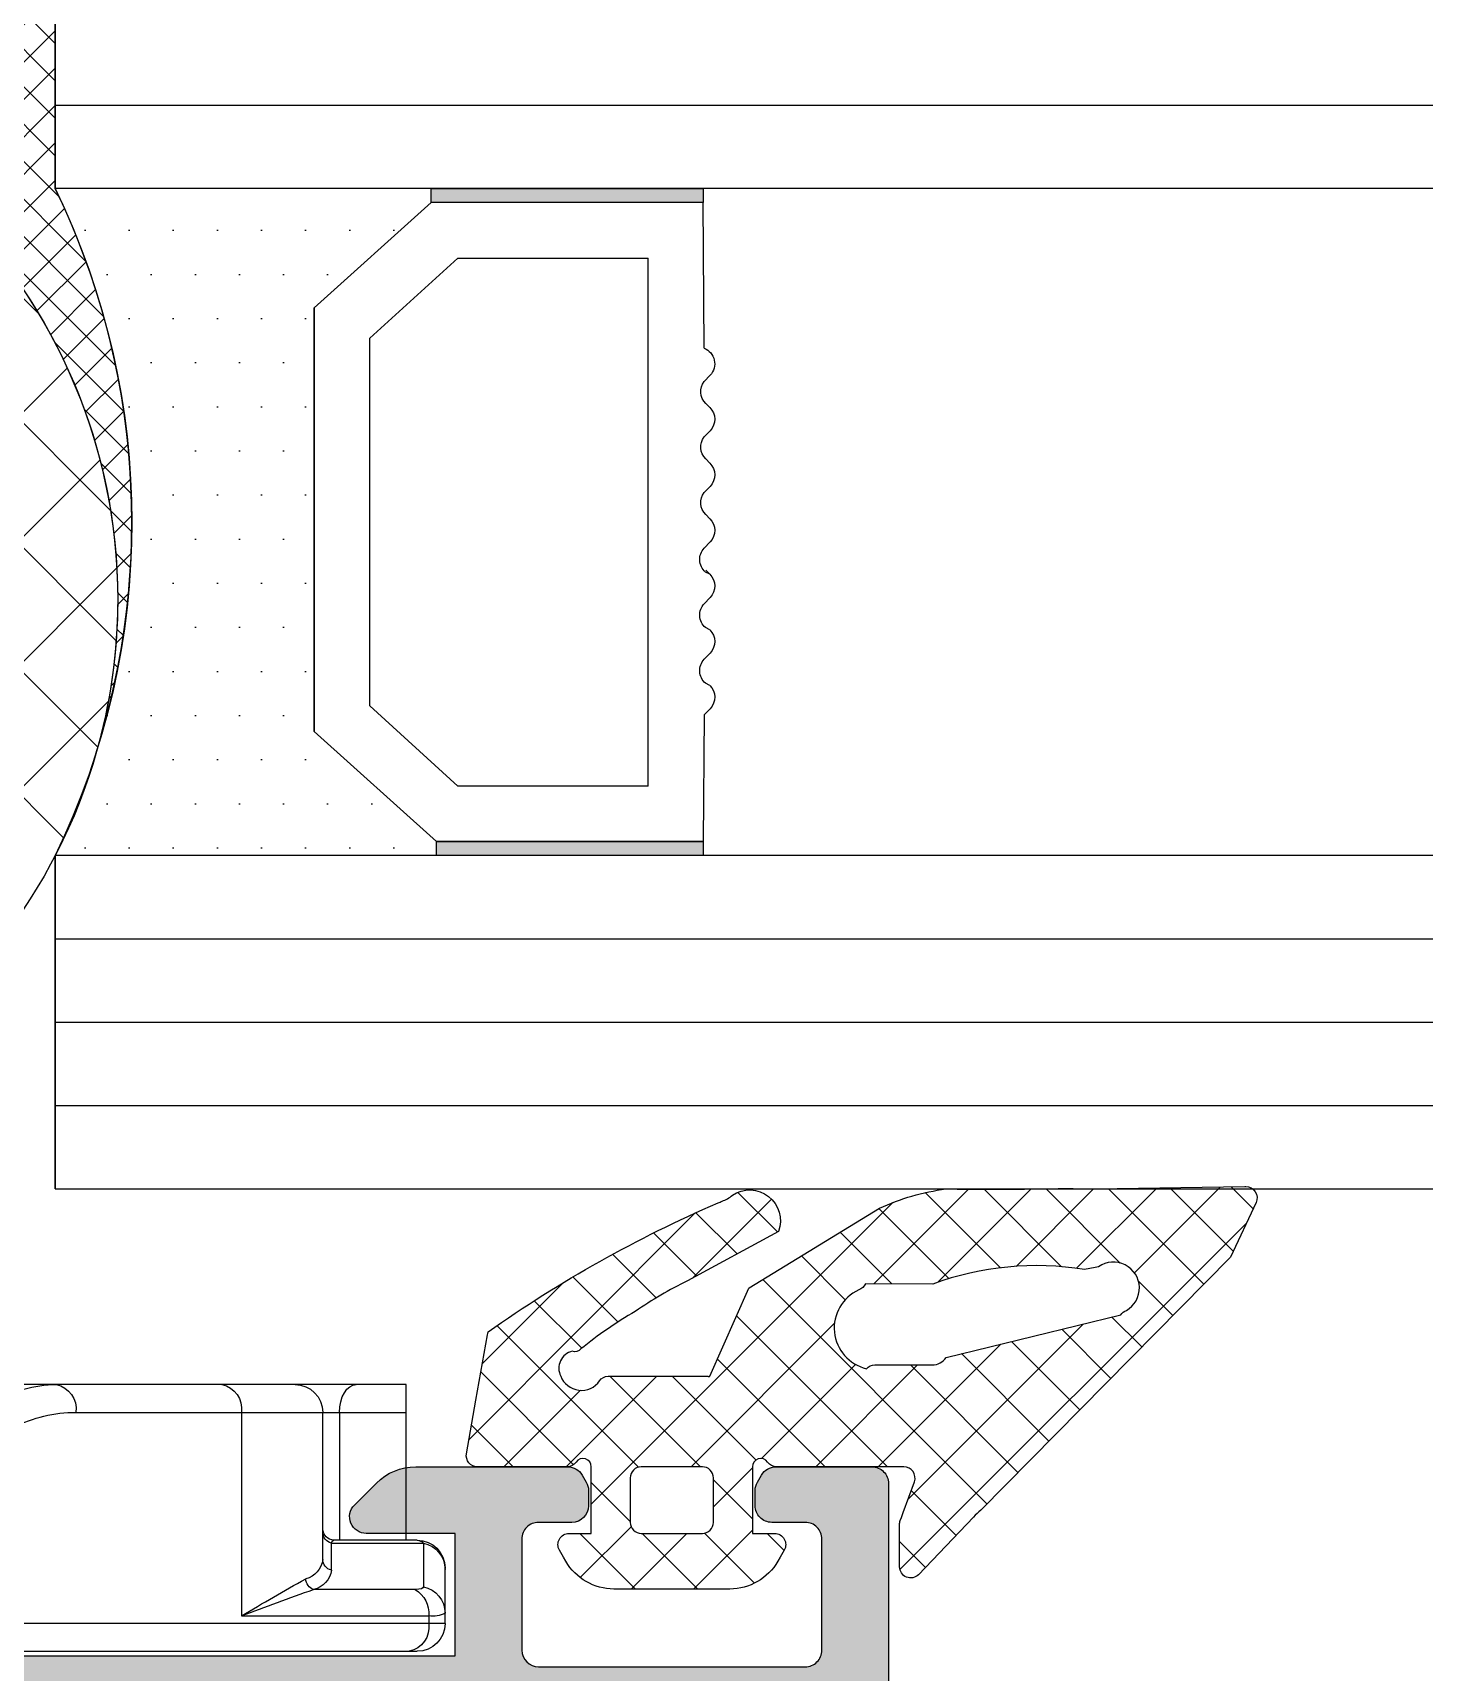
# Model space of a CAD drawing. Header units: millimetres. Extents: x 221 to 2771, y 196 to 840.
# Drawn here: x 554.59 to 559.59, y 627.69 to 633.59 of the extents above; entities that cross this region are included whole.
import ezdxf

# ---------------------------------------------------------------- set-up
doc = ezdxf.new("R2010")
doc.units = ezdxf.units.MM
doc.header["$PDMODE"] = 1
doc.layers.add('Aksesuar', color=7, linetype='Continuous')
doc.layers.add('ALUMINIUM', color=252, linetype='Continuous')

# ---------------------------------------------------------------- blocks, each defined once
blk = doc.blocks.new('4457')
at = {"ltscale": 10}
h = blk.add_hatch(color=252, dxfattribs=at)
h.paths.add_polyline_path([(2598.533936424625, 2278.559233066563, -0.26794919243884), (2598.793744045817, 2278.409233066526), (2599.024684153474, 2278.009233066517, -0.5773502691875694), (2598.764876532354, 2277.559233066563), (2597.864876532321, 2277.559233066563), (2597.864876532321, 2275.759233066575), (2606.764876532345, 2275.759233066575), (2606.764876532345, 2277.56923603365), (2605.857369125489, 2277.575916713973, -0.5773502690613174), (2605.600975652323, 2278.027870679336), (2605.834937322332, 2278.426110896211, -0.2679491924355784), (2606.095873065968, 2278.574139737054), (2608.064876532333, 2278.559233066563), (2608.064876532333, 2261.759233066575), (2609.264876532345, 2261.759233066575, 0.3595082375676267), (2609.559459904418, 2262.002482411272, -0.2637246697209625), (2609.751437233504, 2262.227639542131), (2611.162270489357, 2262.741140852793, -0.5486187866530176), (2611.563734941743, 2262.433086343745), (2611.350960323201, 2260.001061324975, -0.1763269809873525), (2611.264233948174, 2259.815076013673), (2610.996258966694, 2259.547101032193, -0.577350268884994), (2610.494349184597, 2259.681587352704), (2610.47940625993, 2259.737355106622, 0.2679491923522664), (2610.267274225573, 2259.949487140922), (2608.364876532321, 2260.459233066528), (2608.164876532368, 2260.459233066528, 0.6457513110644453), (2607.939876532333, 2259.960801718228, -0.1826758136958762), (2608.064876532333, 2259.630082804356), (2608.064876532333, 2255.859233066551, 0.4142135623730312), (2608.364876532321, 2255.559233066563), (2608.657961148473, 2255.559233066563, 0.1378721066767722), (2608.81426403803, 2255.603167827353), (2610.30857364278, 2256.515298305715, -0.5855240683307558), (2610.764876532345, 2256.259233066555), (2610.764876532345, 2256.041652139083, -0.1925696473192051), (2610.21322025521, 2254.662413051597), (2608.340704670909, 2252.696077978001, 0.1925696473211745), (2608.064876532333, 2252.006458434272), (2608.064876532333, 2248.019242522645, 0.2015127546194374), (2608.364876532321, 2247.305099679793, -0.2015127546226185), (2608.964876532356, 2245.876813994004), (2608.964876532356, 2245.65923306654, -0.5855240683126516), (2608.508573642792, 2245.403167827341), (2607.014264038027, 2246.315298305713, 0.1378721067386531), (2606.857961148426, 2246.359233066551), (2606.564876532333, 2246.359233066551, 0.414213562373992), (2606.264876532345, 2246.059233066563), (2606.264876532345, 2242.288383328758, -0.1826758136879677), (2606.139876532345, 2241.957664414886, 0.6457513110799442), (2606.364876532332, 2241.459233066528), (2606.564876532333, 2241.459233066528), (2608.467274225584, 2241.968978992193, 0.2679491922856068), (2608.67940625991, 2242.181111026433), (2608.694349184584, 2242.236878780376, -0.5773502689747048), (2609.196258966729, 2242.371365100897), (2609.464233948302, 2242.103390119325, -0.1763269808446835), (2609.550960323226, 2241.917404808099), (2609.763734941757, 2239.485379789344, -0.5486187866559854), (2609.36227048937, 2239.17732528032), (2607.951437233503, 2239.690826590951, -0.263724669704507), (2607.75945990443, 2239.915983721842, 0.359508237565492), (2607.464876532356, 2240.15923306654), (2602.289140601037, 2240.15923306654), (2600.877008566728, 2238.747101032232, -0.6681786379178657), (2600.36487653238, 2238.959233066586), (2600.364876532321, 2240.15923306654), (2595.364876532321, 2240.15923306654), (2595.364876532321, 2217.959233066528), (2597.564876532333, 2217.959233066528), (2597.564876532333, 2219.559233066566, -0.6681786379174425), (2598.077008566679, 2219.771365100921), (2598.471983313533, 2219.376390354067, -0.1989123673802801), (2598.764876532345, 2218.669283572878), (2598.764876532345, 2215.932438147308, -0.2679491924409572), (2598.61487653235, 2215.672630526162), (2598.488081613123, 2215.599425445422, -0.1316524975872902), (2598.338081613123, 2215.559233066563), (2598.064876532333, 2215.559233066563, -0.4142135623727171), (2597.764876532345, 2215.859233066552), (2597.764876532345, 2216.459233066547, 0.4142135623549515), (2597.464876532356, 2216.759233066575), (2595.464876532375, 2216.759233066575, 0.4142135623729515), (2595.164876532368, 2216.459233066547), (2595.164876532368, 2211.65923306654, 0.4142135623732341), (2595.464876532356, 2211.359233066551), (2597.464876532356, 2211.359233066551, 0.4142135623737241), (2597.764876532345, 2211.65923306654), (2597.764876532345, 2212.259233066575, -0.4142135623735021), (2598.064876532333, 2212.559233066563), (2598.338081613101, 2212.559233066563, -0.1316524976036895), (2598.488081613123, 2212.519040687705), (2598.61487653235, 2212.445835606964, -0.2679491924332401), (2598.764876532345, 2212.186027985829), (2598.764876532345, 2210.459233066528, -0.4142135623739461), (2598.464876532356, 2210.15923306654), (2593.764876532345, 2210.15923306654), (2593.764876532345, 2303.759233066575), (2598.464876532356, 2303.759233066575, -0.4142135623548404), (2598.764876532345, 2303.459233066547), (2598.764876532345, 2301.732438147296, -0.2679491924098867), (2598.61487653238, 2301.472630526167), (2598.488081613124, 2301.399425445411, -0.1316524976047791), (2598.338081613101, 2301.359233066551), (2598.064876532333, 2301.359233066551, -0.4142135623739461), (2597.764876532345, 2301.65923306654), (2597.764876532345, 2302.559233066563), (2596.464876532356, 2302.559233066563), (2596.464876532356, 2301.259233066579, -0.5773502691947225), (2596.014876532345, 2300.999425445446), (2595.614876532319, 2301.23036555311, 0.577350269179079), (2595.164876532368, 2300.970557931987), (2595.164876532368, 2298.747908201116, 0.5773502691825166), (2595.614876532321, 2298.488100579993), (2596.014876532321, 2298.719040687702, -0.5773502692195922), (2596.464876532356, 2298.459233066528), (2596.464876532356, 2297.15923306654), (2597.464876532356, 2297.15923306654), (2597.764876532345, 2297.15923306654), (2597.764876532345, 2298.059233066563, -0.4142135623735021), (2598.064876532333, 2298.359233066551), (2598.338081613101, 2298.359233066551, -0.1316524976069513), (2598.488081613124, 2298.319040687692), (2598.61487653238, 2298.245835606936, -0.2679491924115784), (2598.764876532345, 2297.986027985807), (2598.764876532345, 2296.259233066575, -0.4142135623724155), (2598.464876532356, 2295.959233066528), (2598.064876532333, 2295.959233066528, 0.414213562373567), (2597.764876532345, 2295.65923306654), (2597.764876532345, 2295.249182560197, -0.1989123673802982), (2597.471983313547, 2294.542075779062), (2597.077008566679, 2294.147101032194, -0.6681786379167887), (2596.564876532333, 2294.35923306655), (2596.564876532333, 2295.959233066528), (2595.364876532321, 2295.959233066528), (2595.364876532321, 2277.15923306654), (2596.564876532333, 2277.15923306654), (2596.564876532333, 2278.559233066563)])
h.paths.add_polyline_path([(2596.564876532333, 2275.559233066563), (2596.564876532333, 2275.159233066562, 0.4142135623732728), (2597.564876532333, 2274.159233066562), (2606.464876532298, 2274.159233066562), (2606.464876532298, 2271.159233066562), (2604.964876532298, 2271.159233066562, 0.4142135623717631), (2604.66487653231, 2270.859233066566), (2604.66487653231, 2269.659232440764, 0.4142135623739091), (2604.964876532298, 2269.359232440761), (2606.464876532298, 2269.359232440761), (2606.464876532298, 2249.846355704957, -0.1925696473395398), (2606.189048393722, 2249.156736161235), (2604.940704670886, 2247.845846112165, 0.1925696473272061), (2604.66487653231, 2247.15622656848), (2604.66487653231, 2241.75923306656), (2595.364876532321, 2241.75923306656), (2595.364876532321, 2275.559233066563)], flags=16)
at = {"color": 252, "ltscale": 10}
blk.add_lwpolyline([(2595.364876532321, 2240.15923306654), (2595.364876532321, 2217.959233066528), (2597.564876532333, 2217.959233066528), (2597.564876532333, 2219.559233066563, -0.6681786379202345), (2598.077008566679, 2219.771365100921), (2598.471983313537, 2219.376390354063, -0.1989123673805321), (2598.764876532345, 2218.669283572871), (2598.764876532345, 2215.932438147308, -0.2679491924102362), (2598.61487653238, 2215.672630526179), (2598.488081613124, 2215.599425445423, -0.1316524976056478), (2598.338081613101, 2215.559233066563), (2598.064876532333, 2215.559233066563, -0.4142135623717632), (2597.764876532345, 2215.859233066551), (2597.764876532345, 2216.459233066528, 0.4142135623733172), (2597.464876532356, 2216.759233066575), (2595.464876532356, 2216.759233066575, 0.4142135623730949), (2595.164876532368, 2216.459233066528), (2595.164876532368, 2211.65923306654, 0.414213562373465), (2595.464876532356, 2211.359233066551), (2597.464876532356, 2211.359233066551, 0.4142135623746486), (2597.764876532345, 2211.65923306654), (2597.764876532345, 2212.259233066575, -0.414213562373465), (2598.064876532333, 2212.559233066563), (2598.338081613101, 2212.559233066563, -0.1316524976063477), (2598.488081613124, 2212.519040687704), (2598.61487653238, 2212.445835606947, -0.2679491924122657), (2598.764876532345, 2212.186027985818), (2598.764876532345, 2210.459233066528, -0.4142135623740568), (2598.464876532356, 2210.15923306654), (2593.764876532345, 2210.15923306654)], format="xyb", dxfattribs=at)
blk = doc.blocks.new('50 S 20')
at = {"ltscale": 10}
blk.add_blockref('4457', (-1149.812386988791, 225.859133209161), dxfattribs=at)
blk = doc.blocks.new('G01 035')
at = {"color": 7, "linetype": 'Continuous'}
for p, q in [((2501.700000858077, 807.3640897127109), (2501.700000858077, 807.0711965046132)), ((2501.700000858077, 807.3640897127109), (2501.888436751583, 807.3640897127109)), ((2501.888436751583, 807.3640897127109), (2502.674342619398, 807.3640897127109)), ((2502.674342619398, 807.3640897127109), (2502.70000102199, 807.3640897127109)), ((2501.200000776121, 806.7176431140172), (2501.200000776121, 806.8640896889622)), ((2501.700000858077, 807.0711965046132), (2501.700000858077, 798.828555569263)), ((2501.839621478834, 807.0711965046132), (2501.700000858077, 807.0711965046132)), ((2501.839621478834, 803.6996236259358), (2501.839621478834, 807.0711965046132)), ((2503.148684298762, 806.9758931013996), (2502.362778663778, 806.9758931013996)), ((2503.148684298762, 805.3193684390055), (2503.148684298762, 806.9758931013996)), ((2503.200001103946, 806.8640896889622), (2503.200001103946, 805.364089617716)), ((2501.200000776121, 798.4750022368746), (2501.200000776121, 806.7176431140172)), ((2502.313963158199, 806.8294465264546), (2502.313963158199, 804.9987767080086)), ((2505.50000098036, 806.6640897376703), (2506.000001004109, 806.6640897376703)), ((2505.50000098036, 805.4640896806734), (2505.50000098036, 806.6640897376703)), ((2506.000001004109, 806.6640897376703), (2506.000001004109, 805.7640897531303)), ((2506.000001004109, 805.7640897531303), (2506.000001004109, 804.6640896426754)), ((2501.200000776121, 805.313397497149), (2501.200001241782, 805.3141586205231)), ((2502.662097823018, 805.3193684390055), (2503.148684298762, 805.3193684390055)), ((2502.851834541329, 805.1640897246318), (2505.50000098036, 805.1640897246318)), ((2505.50000098036, 803.6996236259358), (2505.50000098036, 805.1640897246318)), ((2506.000001004109, 804.6640896426754), (2506.000001004109, 803.3460702935474)), ((2505.50000098036, 803.6996236259358), (2501.839621478834, 803.6996236259358)), ((2505.50000098036, 800.7187403926866), (2505.50000098036, 803.6996236259358)), ((2506.000001004109, 803.3460702935474), (2506.000001004109, 800.3651870602982)), ((2506.000001004109, 800.3651870602982), (2506.000001004109, 787.3629930617528)), ((2504.84999376084, 798.828555569263), (2505.23606899395, 799.6007062683123)), ((2505.683282585492, 799.2471524702626), (2505.297207352382, 798.4750022368746)), ((2505.683282585492, 788.4810271861272), (2505.683282585492, 799.2471524702626)), ((2501.700000858077, 798.828555569263), (2501.700000858077, 795.293022245379)), ((2501.700000858077, 798.828555569263), (2504.84999376084, 798.828555569263)), ((2501.200000776121, 795.293022245379), (2501.200000776121, 798.4750022368746)), ((2506.300001018358, 798.0294388907271), (2506.000001004109, 798.0294388907271)), ((2506.300001018358, 797.7410846578198), (2506.300001018358, 798.0294388907271)), ((2506.300001018358, 797.7410846578198), (2506.000001004109, 797.7410846578198)), ((2506.300001018358, 797.5085408615189), (2506.300001018358, 797.7410846578198)), ((2506.300001018358, 797.5085408615189), (2506.000001004109, 797.5085408615189)), ((2506.300001018358, 797.3991076650339), (2506.300001018358, 797.5085408615189)), ((2506.300001018358, 797.3991076650339), (2506.000001004109, 797.3991076650339)), ((2506.300001018358, 796.4886299522834), (2506.300001018358, 797.3991076650339)), ((2506.300001018358, 796.4886299522834), (2506.000001004109, 796.4886299522834)), ((2506.300001018358, 795.0413863362985), (2506.300001018358, 796.4886299522834)), ((2501.700000858077, 795.293022245379), (2501.200000776121, 795.293022245379)), ((2501.200000776121, 792.4351574110108), (2501.200000776121, 795.293022245379)), ((2501.700000858077, 795.293022245379), (2501.700000858077, 792.4351574110108)), ((2504.190983969861, 795.293022245379), (2501.700000858077, 795.293022245379)), ((2504.190983969861, 795.293022245379), (2504.638197619611, 795.293022245379)), ((2504.190983969861, 792.4351574110108), (2504.190983969861, 795.293022245379)), ((2504.638197619611, 795.293022245379), (2504.638197619611, 792.4351574110108)), ((2506.300001018358, 795.0413863362985), (2506.000001004109, 795.0413863362985)), ((2506.300001018358, 794.9828396739679), (2506.000001004109, 794.9828396739679)), ((2506.300001018358, 794.9478210138398), (2506.000001004109, 794.9478210138398)), ((2506.300001018358, 794.8077482359724), (2506.000001004109, 794.8077482359724)), ((2506.300001018358, 794.9828396739679), (2506.300001018358, 795.0413863362985)), ((2506.300001018358, 794.3322642894702), (2506.300001018358, 794.8077482359724)), ((2506.300001018358, 794.3322642894702), (2506.000001004109, 794.3322642894702)), ((2506.300001018358, 794.282472059341), (2506.000001004109, 794.282472059341)), ((2506.300001018358, 794.282472059341), (2506.300001018358, 794.3322642894702)), ((2501.200000776121, 789.2531774195152), (2501.200000776121, 792.4351574110108)), ((2501.700000858077, 792.4351574110108), (2501.200000776121, 792.4351574110108)), ((2501.700000858077, 792.4351574110108), (2504.190983969861, 792.4351574110108)), ((2501.700000858077, 792.4351574110108), (2501.700000858077, 788.8996231558042)), ((2504.190983969861, 792.4351574110108), (2504.638197619611, 792.4351574110108)), ((2501.200000776121, 787.1821097286659), (2501.200000776121, 789.2531774195152)), ((2505.297207352382, 789.2531774195152), (2505.683282585492, 788.4810271861272)), ((2504.84999376084, 788.8996231558042), (2501.700000858077, 788.8996231558042)), ((2501.700000858077, 788.8996231558042), (2501.700000858077, 786.8285554649549)), ((2505.23606899395, 788.1274729224162), (2504.84999376084, 788.8996231558042)), ((2501.200000776121, 787.4944883587079), (2501.200001241782, 787.4941419067102)), ((2501.200000776121, 785.864088982554), (2501.200000776121, 787.1821097286659)), ((2506.000001004109, 787.3629930617528), (2506.000001004109, 787.1821097286659)), ((2506.000001004109, 787.1821097286659), (2506.000001004109, 785.864088982554)), ((2501.700000858077, 786.8285554649549), (2505.50000098036, 786.8285554649549)), ((2501.700000858077, 786.8285554649549), (2501.700000858077, 785.3640898319202)), ((2505.50000098036, 786.8285554649549), (2505.50000098036, 787.0094387980419)), ((2505.50000098036, 785.3640898319202), (2505.50000098036, 786.8285554649549)), ((2505.50000098036, 785.3640898319202), (2501.700000858077, 785.3640898319202))]:
    blk.add_line(p, q, dxfattribs=at)
at = {"color": 8, "linetype": 'Continuous'}
for p, q in [((2503.200001103946, 806.6640897376703), (2505.50000098036, 806.6640897376703)), ((2505.50000098036, 805.4640896806734), (2503.200001103946, 805.4640896806734)), ((2505.50000098036, 805.1640897246318), (2505.50000098036, 805.4640896806734))]:
    blk.add_line(p, q, dxfattribs=at)
at = {"color": 7, "linetype": 'Continuous', "flags": 128}
for points in [[(2502.362778663778, 806.9758931013996), (2502.342051381388, 806.9662857523429), (2502.326649867141, 806.937832887262), (2502.317165510872, 806.8916279079633), (2502.313963158199, 806.8294465264546)], [(2505.50000098036, 805.4640896806734), (2505.597546164322, 805.469854101749), (2505.691342716714, 805.4869258266183), (2505.777786113581, 805.5146488549428), (2505.85355440006, 805.5519576372819), (2505.915735810672, 805.5974186353626), (2505.961940771781, 805.6492846880349), (2505.990393644138, 805.7055626485737), (2506.000001004109, 805.7640897531303)]]:
    blk.add_lwpolyline(points, dxfattribs=at)
at = {"color": 7, "linetype": 'Continuous'}
for centre, radius, start, end in [((2501.700001004108, 806.8640897127109), 0.5, 90, 180), ((2502.240869806368, 807.1548366638109), 0.4098730249472508, 149.3007675432652, 191.7746877502634), ((2501.883661673692, 806.874354760402), 0.4897582310507472, 11.96554251748095, 89.44136488689276), ((2502.669567544478, 806.8743550513951), 0.4897579400423993, 11.9655149336723, 89.4413649025787), ((2502.700001004108, 806.8640897127109), 0.5, 0, 90), ((2501.637501055668, 806.6292543855204), 0.4463396262146762, 81.95056498482988, 168.5782055267036), ((2501.876546477574, 806.557415798637), 0.5151058817034373, 31.87760293267645, 94.11073293406517), ((2503.035375854663, 806.8562068071868), 0.1648138723728676, 2.741445422139621, 46.5679867567039), ((2502.718081628272, 804.9092570980655), 0.4139148444045439, 97.77333104502392, 167.5096354094199), ((2502.900842129468, 804.7580292677962), 0.4090071372246816, 96.88176418852991, 166.1657647330383), ((2502.853744538906, 805.3599835887809), 0.1959031753238524, 191.9654939813167, 269.4413743746586), ((2503.135621113, 805.3861614038773), 0.0680584085813335, 281.0660691003126, 341.0764335247044), ((2503.34033101465, 805.3599835887809), 0.1959031753238524, 191.9654939813167, 269.4413743746586), ((2503.400001004109, 805.3640897127109), 0.2000000000000028, 180, 270), ((2505.500001004109, 804.664089712711), 0.5, 0, 90), ((2451.033438407644, 822.9859494065984), 54.34363440533951, 339.212943719614, 340.6711545329134), ((2469.824428981492, 822.8566917607926), 37.3090580176644, 329.1047824630898, 331.1525189483938), ((2502.512313589054, 805.0646554330096), 0.2090045449936334, 198.3730302706371, 267.6379339298724), ((2505.562501068913, 803.2576819689883), 0.4463392086907372, 11.4217524011128, 98.04947969219783), ((2503.000000925521, 800.7187401978277), 2.500000054838365, 333.434950969111, 4.4658383033e-06), ((2505.562500491902, 800.2767979197222), 0.4463399358706071, 11.42184040913448, 98.04939168417944), ((2503.831925479907, 800.3754850429955), 2.168099980879144, 328.6392626343483, 359.7278570315845), ((2505.093738175061, 798.9610513692912), 0.6552987500729777, 25.88692137154989, 77.45537768332636), ((2501.63750055572, 798.386614142652), 0.4463390105623043, 81.95048899220494, 168.5782726258612), ((2512.904660717661, 795.4980115739552), 8.716087602243345, 157.5352748645365, 181.3476351905479), ((2504.707665000673, 798.1889028975215), 0.6552961288125494, 25.8868613892271, 77.4555110923914), ((2512.055054617311, 795.4161733337172), 7.417879340815246, 155.6468935395204, 180.9512640278642), ((2513.223827359152, 792.2896586218278), 9.034015142399658, 179.0771736755253, 202.0399108318544), ((2511.811946321491, 792.261656938487), 7.175846490254775, 178.6145448277395, 204.7872976048743), ((2501.637502246033, 789.341566740046), 0.4463409102466783, 191.42183870638, 278.0492573800751), ((2504.707660758265, 789.5392804401677), 0.6553015527687905, 282.5447633882172, 334.1130109835788), ((2505.093736053849, 788.7671301277559), 0.655301462061975, 282.5447595569851, 334.1130148148097), ((2503.831922968778, 787.3526938977486), 2.168102497590938, 0.2721738709054884, 31.36071897907867), ((2502.999999492827, 787.0094386546876), 2.500001487532861, 3.2854313602e-06, 26.56504127961471), ((2501.637502246033, 787.2704990491967), 0.4463409102466783, 191.42183870638, 278.0492573800751), ((2505.562499777534, 787.4513820484419), 0.4463406056167226, 261.9507130885635, 348.5781971136178), ((2505.562499777534, 787.270498715355), 0.4463406056167226, 261.9507130885635, 348.5781971136178), ((2501.700001004108, 785.8640897127109), 0.5, 180, 270), ((2505.500001004109, 785.8640897127109), 0.5, 270, 0)]:
    blk.add_arc(centre, radius, start, end, dxfattribs=at)
blk = doc.blocks.new('F02 016')
h = blk.add_hatch()
h.set_pattern_fill('ANSI37', color=35, scale=0.25, style=0)
h.set_pattern_definition([(44.99999999999999, (8131.479002970815, 3325.226686810425), (-0.5612660075668221, 0.5612660075668221), []), (135, (8131.479002970815, 3325.226686810425), (-0.5612660075668221, -0.561266007566822), [])])
h.paths.add_polyline_path([(6505.000429674881, 1335.74827429821), (6500.505046134662, 1331.196963492048, 0.0421799415174525), (6500.373651398769, 1331.06922355754), (6499.384865720671, 1330.03413932126, -0.668178637920415), (6499.043444364432, 1330.175560677497), (6499.043444364433, 1330.94029528135, -0.0874886635248463), (6499.055505840277, 1331.008699310027), (6499.075700073635, 1331.06418251018), (6499.106965478175, 1331.150083503162), (6499.309723521507, 1331.70715664883, 0.520567050552308), (6499.121784997351, 1331.975560677496), (6497.006911919882, 1331.975560677496), (6496.830672496759, 1331.975560677496, -0.2453926839569799), (6496.66654213543, 1332.06127496321, 0.7342378347449975), (6496.393444364432, 1331.975560677495), (6496.393444364432, 1330.775560677496), (6496.793444364432, 1330.775560677496, -0.5773502691913359), (6496.966649445189, 1330.475560677494), (6496.894380785248, 1330.350387686684), (6496.851179391346, 1330.275560677489, -0.2679491924297224), (6495.985153987568, 1329.775560677496), (6493.901734741298, 1329.775560677496, -0.2679491924316114), (6493.035709337511, 1330.275560677498), (6492.993201077914, 1330.349187142862), (6492.920239283676, 1330.475560677496, -0.5773502691889625), (6493.093444364433, 1330.775560677496), (6493.493444364432, 1330.775560677496), (6493.493444364432, 1331.975560677496, 0.734237834745417), (6493.220346593434, 1332.06127496321, -0.2453926839569784), (6493.056216232106, 1331.975560677496), (6491.443444364432, 1331.975560677496, -0.4663076581550015), (6491.24648281383, 1332.210290313029), (6491.416093157848, 1333.172198373476), (6491.623477291214, 1334.348332238714, -0.0140805927993526), (6491.634813142124, 1334.403490651468, -0.0516006397328404), (6495.775072293195, 1336.72428212955, 0.1040490699377997), (6495.847129473108, 1336.757389995646, 0.101562701052386), (6496.032673156711, 1336.861045088834, -0.7283626196381149), (6496.86429306469, 1336.211704093811), (6495.224341570057, 1335.319800602685, 0.0392313772946185), (6494.285378692854, 1334.77209506032, 0.0399095778986014), (6493.307363434231, 1334.095466490271, -0.3177731307893183), (6493.151227928307, 1334.05564130623, 0.4806852805805227), (6492.942489744156, 1333.607647564471, 0.6018212897751926), (6493.644206838091, 1333.522308054553, -0.2294090077612038), (6493.796244872005, 1333.60764756447), (6493.820416614945, 1333.60764756447), (6495.588785650782, 1333.60764756447, 0.4445876122624003), (6495.628111335925, 1333.606850570118), (6496.330670953016, 1335.191732615036), (6496.337034934668, 1335.196088033637), (6498.681196171496, 1336.628872278555, -0.0753877780843119), (6499.876292400646, 1336.975560677496, 0.0070657702503755), (6501.491945802612, 1336.975560677496, -0.009659348075338), (6502.576387027659, 1336.975560677496), (6505.257876361809, 1337.016198308709), (6505.27517149503, 1337.016446540438, -0.5529981719431142), (6505.459120968207, 1336.731940951132)])
h.paths.add_polyline_path([(6498.446046776732, 1333.741126678577, -0.2134217652833576), (6498.595117975233, 1333.807793345244), (6499.630133361517, 1333.807793345244, 0.2539676464749443), (6499.881734531899, 1333.944401634739), (6503.024020308582, 1334.708355710937, -0.1652683951622483), (6503.125116190075, 1334.787999762975, 1.046615779448436), (6502.626112172464, 1335.57432596699, 0.0032653529698549), (6502.37247838529, 1335.525807251794, 0.128275748541772), (6499.639034297848, 1335.263970317411), (6498.430095536857, 1335.265543274684, -0.213421765284532), (6498.30667480694, 1335.158613437448, 0.7135617359698984)], flags=16)
h.paths.add_polyline_path([(6494.193444364433, 1331.775560677497), (6494.193444364433, 1330.975560677496, 0.414213562373128), (6494.393444364432, 1330.775560677496), (6495.493444364432, 1330.775560677496, 0.4142135623731045), (6495.693444364433, 1330.975560677496), (6495.693444364433, 1331.775560677496, 0.4142135623730968), (6495.493444364432, 1331.975560677496), (6494.393444364432, 1331.975560677496, 0.4142135623730955)], flags=16)
at = {"color": 35}
for points in [[(6505.000429674881, 1335.74827429821), (6500.505046134662, 1331.196963492048, 0.0421799415174525), (6500.373651398769, 1331.06922355754), (6499.384865720671, 1330.03413932126, -0.668178637920415), (6499.043444364432, 1330.175560677497), (6499.043444364432, 1330.94029528135, -0.0874886635248463), (6499.055505840277, 1331.008699310027), (6499.075700073635, 1331.06418251018), (6499.106965478175, 1331.150083503162), (6499.309723521507, 1331.70715664883, 0.520567050552308), (6499.121784997351, 1331.975560677496), (6497.006911919882, 1331.975560677496), (6496.830672496759, 1331.975560677496, -0.2453926839569799), (6496.66654213543, 1332.06127496321, 0.7342378347449975), (6496.393444364432, 1331.975560677495), (6496.393444364432, 1330.775560677496), (6496.793444364432, 1330.775560677496, -0.5773502691913359), (6496.966649445189, 1330.475560677494), (6496.894380785248, 1330.350387686684), (6496.851179391346, 1330.275560677489, -0.2679491924297224), (6495.985153987568, 1329.775560677496), (6493.901734741298, 1329.775560677496, -0.2679491924316114), (6493.035709337511, 1330.275560677498), (6492.993201077914, 1330.349187142862), (6492.920239283676, 1330.475560677496, -0.5773502691889625), (6493.093444364433, 1330.775560677496), (6493.493444364432, 1330.775560677496), (6493.493444364432, 1331.975560677496, 0.734237834745417), (6493.220346593434, 1332.06127496321, -0.2453926839569784), (6493.056216232106, 1331.975560677496), (6491.443444364432, 1331.975560677496, -0.4663076581550015), (6491.24648281383, 1332.210290313029), (6491.416093157848, 1333.172198373476), (6491.623477291214, 1334.348332238714, -0.0140805927993526), (6491.634813142124, 1334.403490651468, -0.0516006397328404), (6495.775072293195, 1336.72428212955, 0.1040490699377997), (6495.847129473108, 1336.757389995646, 0.101562701052386), (6496.032673156711, 1336.861045088834, -0.7283626196381149), (6496.86429306469, 1336.211704093811), (6495.224341570057, 1335.319800602685, 0.0392313772946185), (6494.285378692854, 1334.77209506032, 0.0399095778986014), (6493.307363434231, 1334.095466490271, -0.3177731307893183), (6493.151227928307, 1334.05564130623, 0.4806852805805227), (6492.942489744156, 1333.607647564471, 0.6018212897751926), (6493.644206838091, 1333.522308054553, -0.2294090077612038), (6493.796244872005, 1333.60764756447), (6493.820416614945, 1333.60764756447), (6495.588785650782, 1333.60764756447, 0.4445876122624003), (6495.628111335925, 1333.606850570118), (6496.330670953016, 1335.191732615036), (6496.337034934668, 1335.196088033637), (6498.681196171496, 1336.628872278555, -0.0753877780843119), (6499.876292400646, 1336.975560677496, 0.0070657702503755), (6501.491945802612, 1336.975560677496, -0.009659348075338), (6502.576387027659, 1336.975560677496), (6505.257876361809, 1337.016198308709), (6505.27517149503, 1337.016446540438, -0.5529981719431142), (6505.459120968207, 1336.731940951132)], [(6498.446046776732, 1333.741126678577, -0.2134217652833576), (6498.595117975233, 1333.807793345244), (6499.630133361517, 1333.807793345244, 0.2539676464749443), (6499.881734531899, 1333.944401634739), (6503.024020308582, 1334.708355710937, -0.1652683951622483), (6503.125116190075, 1334.787999762975, 1.046615779448436), (6502.626112172464, 1335.57432596699, 0.0032653529698549), (6502.37247838529, 1335.525807251794, 0.128275748541772), (6499.639034297848, 1335.263970317411), (6498.430095536857, 1335.265543274684, -0.213421765284532), (6498.30667480694, 1335.158613437448, 0.7135617359698984)], [(6494.193444364433, 1331.775560677496), (6494.193444364433, 1330.975560677495, 0.414213562373128), (6494.393444364432, 1330.775560677495), (6495.493444364432, 1330.775560677495, 0.4142135623731045), (6495.693444364433, 1330.975560677495), (6495.693444364433, 1331.775560677495, 0.4142135623730968), (6495.493444364432, 1331.975560677495), (6494.393444364432, 1331.975560677495, 0.4142135623730955)]]:
    blk.add_lwpolyline(points, format="xyb", close=True, dxfattribs=at)
blk = doc.blocks.new('d07007 - GR2')
h = blk.add_hatch()
h.set_pattern_fill('ANSI37', color=32, scale=0.15, style=0)
h.set_pattern_definition([(45, (0, 0), (-0.3367596045400933, 0.3367596045400933), []), (135, (0, 0), (-0.3367596045400933, -0.3367596045400932), [])])
h.paths.add_polyline_path([(367.002159675795, 898.9680385581443), (367.002159675795, 900.4680385581443), (367.002159675795, 901.9680385581448), (357.0021596757964, 899.9307289203595), (357.0021596757964, 898.5127899751558, -0.447635572817688), (368.12724629925, 888.5762825359332, -0.07059124568158), (367.7325399246511, 885.7944963525915, 0.1925327504947466), (367.002159675795, 895.9680385581446), (367.002159675795, 897.4680385581443)])
at = {"color": 32}
blk.add_lwpolyline([(367.0021596757951, 897.4680385581444), (367.0021596757951, 898.9680385581444), (367.0021596757951, 900.4680385581444), (367.0021596757951, 901.9680385581448), (357.0021596757965, 899.9307289203595), (357.0021596757965, 898.5127899751558, -0.4476355728176715), (368.1272462992501, 888.5762825359332, -0.0705912456815909), (367.732539924651, 885.794496352591, 0.1925327504947519), (367.0021596757951, 895.9680385581446)], format="xyb", close=True, dxfattribs=at)
blk = doc.blocks.new('Sosis Fitil-1')
at = {"ltscale": 0.5}
h = blk.add_hatch(dxfattribs=at)
h.set_pattern_fill('ANSI37', color=11, scale=0.5)
h.set_pattern_definition([(45, (0, 0), (-1.122532015133644, 1.122532015133644), []), (135, (0, 0), (-1.122532015133644, -1.122532015133644), [])])
h.paths.add_polyline_path([(1431.921340664957, 931.3524776364852, 0.9999999999999999), (1451.921340664957, 931.3524776364852, 0.9999999999999999)])
at = {"color": 11, "ltscale": 0.5}
blk.add_circle((1441.921340664957, 931.3524776364852), 10, dxfattribs=at)
blk = doc.blocks.new('6 12 6 2.CAM-TG1')
h = blk.add_hatch(color=2)
h.dxf.hatch_style = 1
h.paths.add_polyline_path([(-2637.321270707534, 908.7321336239293), (-2642.121270707536, 908.7321336239293), (-2642.121270707536, 908.4821336239311), (-2637.321270707534, 908.4821336239311)])
h = blk.add_hatch(color=2)
h.dxf.hatch_style = 1
h.paths.add_polyline_path([(-2637.321746822749, 896.9821336239293), (-2642.218679417844, 896.9821336239293), (-2642.218679417844, 896.7321336239274), (-2637.321746822749, 896.7321336239274)])
at = {"layer": 'Aksesuar'}
h = blk.add_hatch(dxfattribs=at)
h.set_pattern_fill('DOTS', color=253, scale=0.5, angle=6.999999999999999e-15)
h.set_pattern_definition([(6.999999999999999e-15, (-3442.383438575494, 3168.911293986339), (0.3968749999999999, 0.7937500000000002), [0, -0.79375])])
h.paths.add_polyline_path([(-2644.323119778291, 906.499579815707), (-2642.121270707536, 908.4821336239311), (-2642.121270707536, 908.7321336239293), (-2648.98412687109, 908.7321336239293, -0.229969999091292), (-2648.98412687109, 896.7321336239274), (-2642.218679417844, 896.7321336239274), (-2642.218679417844, 896.9821336239293), (-2644.323119778291, 898.8769802354691)])
at = {"color": 86}
blk.add_line((-2648.98412687109, 914.7321336239311), (-2648.98412687109, 908.7321336239293), dxfattribs=at)
at = {"color": 4}
blk.add_line((-2637.321270707541, 908.4821336239311), (-2642.121270707538, 908.4821336239311), dxfattribs=at)
at = {"color": 4, "linetype": 'Continuous'}
blk.add_line((-2637.321746822751, 896.9821336239293), (-2642.218679417844, 896.9821336239293), dxfattribs=at)
at = {"color": 7, "linetype": 'Continuous'}
for p in [(-2644.537702945344, 908.7321336239293), (-2642.121270707538, 908.7321336239293), (-2642.121270707538, 908.7321336239293), (-2637.321270707541, 908.7321336239293)]:
    blk.add_point(p, dxfattribs=at)
at = {"color": 4, "linetype": 'Continuous'}
for p in [(-2637.321270707541, 907.9821336239274), (-2637.321270707541, 907.9821336239274), (-2644.323119778291, 906.499579815707), (-2644.323119778291, 906.499579815707), (-2643.323119778291, 906.0403067875486), (-2643.323119778291, 906.0403067875486)]:
    blk.add_point(p, dxfattribs=at)
at = {"layer": 'Aksesuar', "color": 143}
for p, q in [((-2648.98412687109, 914.7321336239311), (-2532.469761116903, 914.7321336239311)), ((-2648.98412687109, 913.2321336239293), (-2532.469761116903, 913.2321336239293)), ((-2648.98412687109, 911.7321336239274), (-2532.469761116903, 911.7321336239274)), ((-2648.98412687109, 910.2321336239293), (-2532.469761116903, 910.2321336239293)), ((-2637.299610810279, 906.2009515267182), (-2637.321270707541, 908.4821336239311)), ((-2641.73525644249, 907.4835065794668), (-2643.323119778291, 906.0403067875486)), ((-2638.310460771058, 907.4835065794668), (-2641.73525644249, 907.4835065794668)), ((-2638.310460771058, 907.4835065794668), (-2638.310460771058, 897.9807606683935)), ((-2643.323119778291, 906.0403067875486), (-2643.323119778291, 899.4238961558622)), ((-2637.299610810279, 906.2009515267182), (-2637.194894932188, 906.0907576744376)), ((-2637.200368226714, 905.6716146199524), (-2637.28102988045, 905.6324233423984)), ((-2637.299610810279, 905.2009515267164), (-2637.194894932188, 905.0907576744394)), ((-2637.200368226714, 904.6716146199506), (-2637.28102988045, 904.6324233423984)), ((-2637.299610810279, 904.2009515267164), (-2637.194894932188, 904.0907576744412)), ((-2637.200368226714, 903.6716146199506), (-2637.28102988045, 903.6324233423966)), ((-2637.200368226714, 903.6716146199506), (-2637.274649908507, 903.5974266190206)), ((-2637.299610810279, 903.2009515267146), (-2637.194894932188, 903.0907576744394)), ((-2637.200368226714, 902.6716146199487), (-2637.274649908507, 902.5974266190206)), ((-2637.299610810279, 902.2009515267455), (-2637.194894932188, 902.0907576744394)), ((-2637.200368226714, 901.6716146199506), (-2637.274649908507, 901.5974266190187)), ((-2637.299610810279, 901.2009515267437), (-2637.194894932188, 901.0907576744376)), ((-2637.200368226714, 900.6716146199524), (-2637.274649908507, 900.5974266190206)), ((-2637.299610810279, 900.2009515267455), (-2637.194894932188, 900.0907576744394)), ((-2637.299610810279, 900.2009515267455), (-2637.194894932188, 900.0907576744685)), ((-2637.302245642913, 899.6048084331997), (-2637.321270707541, 896.9820693194815)), ((-2643.323119778291, 899.4238961558622), (-2641.735670742072, 897.9807606683935)), ((-2642.218679417844, 896.9821336239293), (-2644.323119778291, 898.8769802354691)), ((-2641.735670742072, 897.9807606683935), (-2638.310460771058, 897.9807606683935)), ((-2648.98412687109, 890.7321336239293), (-2648.98412687109, 896.7321336239274)), ((-2648.98412687109, 895.2321336239293), (-2532.469761116903, 895.2321336239293))]:
    blk.add_line(p, q, dxfattribs=at)
for points in [[(-2648.98412687109, 914.7321336239311), (-2532.469761116903, 914.7321336239311)], [(-2648.98412687109, 914.7321336239311), (-2532.469761116903, 914.7321336239311)], [(-2648.98412687109, 908.7321336239293), (-2648.98412687109, 914.7321336239311), (-2532.469761116903, 914.7321336239311)], [(-2544.132617280458, 908.7321336239293), (-2648.98412687109, 908.7321336239293)], [(-2544.132141165244, 896.7321336239274), (-2648.98412687109, 896.7321336239274)], [(-2544.132141165244, 896.7321336239274), (-2648.98412687109, 896.7321336239274)]]:
    blk.add_lwpolyline(points, dxfattribs=at)
blk.add_lwpolyline([(-2644.323119778291, 906.499579815707), (-2644.323119778291, 898.8769802354691), (-2644.323119778291, 906.499579815707), (-2642.121270707538, 908.4821336239311)], close=True, dxfattribs=at)
for centre, radius, start, end in [((-2661.339396731424, 902.7321336239293), 13.73508985488216, 334.0977361204022, 25.90226387959533), ((-2637.412477434154, 905.8839916681936), 0.3001571696663008, 314.9638477208293, 43.53986670153358), ((-2637.082028308312, 905.4077175329894), 0.3001571696657162, 131.5284022240697, 223.5398667012221), ((-2637.412477434154, 904.8839916681954), 0.300157169666309, 314.9638477208293, 43.5398667011623), ((-2637.082028308312, 904.4077175329912), 0.3001571696658227, 131.5284022241347, 223.5398667015336), ((-2637.082028308312, 904.4077175329912), 0.3001571696658227, 131.5284022241347, 223.5398667015336), ((-2637.412477434154, 903.8839916681936), 0.3001571696661442, 314.9638477208293, 43.53986670153358), ((-2637.082028308312, 903.407717532993), 0.3001571696658227, 131.5284022243649, 223.5398667017853), ((-2637.412477434154, 902.8839916681918), 0.300157169666309, 314.9638477212588, 43.53986670178529), ((-2637.062540701066, 902.3850495707757), 0.3001571696659788, 134.9638477208293, 217.8313148579379), ((-2637.412477434154, 901.8839916681918), 0.3001571696661525, 314.9638477215042, 43.53986670178529), ((-2637.062540701066, 901.3850495707775), 0.3001571696661584, 134.9638477208293, 217.8313148583186), ((-2637.412477434154, 900.8839916681936), 0.3001571696664584, 314.9638477208293, 43.53986670153358), ((-2637.062540701066, 900.3850495707793), 0.3001571696659764, 134.9638477214428, 217.8313148585929), ((-2637.412477434154, 899.8839916681954), 0.3001571696662975, 291.5459265884112, 43.5398667011623), ((-2637.412477434165, 899.8839916682082), 0.3001571696824225, 291.545926591084, 43.53986670284213)]:
    blk.add_arc(centre, radius, start, end, dxfattribs=at)
for p in [(-2641.73525644249, 907.4835065794668), (-2638.310460771058, 907.4835065794668), (-2637.299610810279, 906.2009515267182), (-2637.299610810279, 906.2009515267182), (-2637.194894932188, 906.0907576744376), (-2637.194894932188, 906.0907576744376), (-2637.412477434154, 905.8839916681936), (-2637.412477434154, 905.8839916681936), (-2637.200368226714, 905.6716146199524), (-2637.200368226714, 905.6716146199524), (-2637.28102988045, 905.6324233423984), (-2637.28102988045, 905.6324233423984), (-2637.082028308312, 905.4077175329894), (-2637.082028308312, 905.4077175329894), (-2637.082028308312, 905.4077175329894), (-2637.299610810279, 905.2009515267164), (-2637.299610810279, 905.2009515267164), (-2637.194894932188, 905.0907576744394), (-2637.194894932188, 905.0907576744394), (-2637.412477434154, 904.8839916681954), (-2637.412477434154, 904.8839916681954), (-2637.412477434154, 904.8839916681954), (-2637.28102988045, 904.6324233423984), (-2637.28102988045, 904.6324233423984), (-2637.28102988045, 904.6324233423984), (-2637.200368226714, 904.6716146199506), (-2637.200368226714, 904.6716146199506), (-2637.299610810279, 904.2009515267164), (-2637.299610810279, 904.2009515267164), (-2637.299610810279, 904.2009515267164), (-2637.082028308312, 904.4077175329912), (-2637.082028308312, 904.4077175329912), (-2637.082028308312, 904.4077175329912), (-2637.082028308312, 904.4077175329912), (-2637.082028308312, 904.4077175329912), (-2637.082028308312, 904.4077175329912), (-2637.194894932188, 904.0907576744412), (-2637.194894932188, 904.0907576744412), (-2637.412477434154, 903.8839916681936), (-2637.412477434154, 903.8839916681936), (-2637.28102988045, 903.6324233423966), (-2637.28102988045, 903.6324233423966), (-2637.200368226714, 903.6716146199506), (-2637.200368226714, 903.6716146199506), (-2637.200368226714, 903.6716146199506), (-2637.274649908507, 903.5974266190206), (-2637.274649908507, 903.5974266190206), (-2637.082028308312, 903.407717532993), (-2637.082028308312, 903.407717532993), (-2637.082028308312, 903.407717532993), (-2637.299610810279, 903.2009515267146), (-2637.299610810279, 903.2009515267146), (-2637.194894932188, 903.0907576744394), (-2637.194894932188, 903.0907576744394), (-2637.412477434154, 902.8839916681918), (-2637.412477434154, 902.8839916681918), (-2637.412477434154, 902.8839916681918), (-2637.274649908507, 902.5974266190206), (-2637.274649908507, 902.5974266190206), (-2637.200368226714, 902.6716146199487), (-2637.200368226714, 902.6716146199487), (-2637.299610810279, 902.2009515267455), (-2637.299610810279, 902.2009515267455), (-2637.062540701066, 902.3850495707757), (-2637.062540701066, 902.3850495707757), (-2637.062540701069, 902.3850495707757), (-2637.412477434154, 901.8839916681918), (-2637.412477434154, 901.8839916681918), (-2637.412477434154, 901.8839916681918), (-2637.194894932188, 902.0907576744394), (-2637.194894932188, 902.0907576744394), (-2637.274649908507, 901.5974266190187), (-2637.274649908507, 901.5974266190187), (-2637.200368226714, 901.6716146199506), (-2637.200368226714, 901.6716146199506), (-2637.062540701066, 901.3850495707775), (-2637.062540701066, 901.3850495707775), (-2637.299610810279, 901.2009515267437), (-2637.299610810279, 901.2009515267437), (-2637.194894932188, 901.0907576744376), (-2637.194894932188, 901.0907576744376), (-2637.412477434154, 900.8839916681936), (-2637.412477434154, 900.8839916681936), (-2637.412477434154, 900.8839916681936), (-2637.200368226714, 900.6716146199524), (-2637.200368226714, 900.6716146199524), (-2637.274649908507, 900.5974266190206), (-2637.274649908507, 900.5974266190206), (-2637.062540701066, 900.3850495707793), (-2637.062540701066, 900.3850495707793), (-2637.062540701069, 900.3850495707793), (-2637.299610810279, 900.2009515267455), (-2637.299610810279, 900.2009515267455), (-2637.299610810279, 900.2009515267455), (-2637.299610810279, 900.2009515267455), (-2637.194894932188, 900.0907576744394), (-2637.194894932188, 900.0907576744394), (-2637.194894932188, 900.0907576744685), (-2637.194894932188, 900.0907576744685), (-2637.412477434154, 899.8839916681954), (-2637.412477434154, 899.8839916681954), (-2637.412477434154, 899.8839916681954), (-2637.412477434154, 899.8839916681954), (-2637.412477434154, 899.8839916682209), (-2637.412477434154, 899.8839916682209), (-2637.200368226714, 899.6716146199506), (-2637.200368226714, 899.6716146199506), (-2637.200368226714, 899.6716146199506), (-2637.200368226714, 899.6716146199506), (-2643.323119778291, 899.4238961558622), (-2638.310460771058, 898.7321336239293), (-2641.735670742072, 897.9807606683935), (-2638.310460771058, 897.9807606683935)]:
    blk.add_point(p, dxfattribs=at)
at = {"layer": 'ALUMINIUM', "color": 2}
for points in [[(-2637.321270707534, 908.4821336239311), (-2637.321270707534, 908.7321336239293), (-2642.121270707536, 908.7321336239293), (-2642.121270707536, 908.4821336239311)], [(-2642.218679417844, 896.9821336239293), (-2642.218679417844, 896.7321336239274), (-2637.321746822749, 896.7321336239274), (-2637.321746822749, 896.9821336239293)]]:
    blk.add_lwpolyline(points, close=True, dxfattribs=at)

msp = doc.modelspace()

# ---------------------------------------------------------------- block references
at = {"xscale": 0.2, "yscale": 0.2, "zscale": 0.2, "rotation": 90.00000000000001}
msp.add_blockref('50 S 20', (1044.869747549717, 338.6435880786139), dxfattribs=at)
at = {"xscale": 0.2, "yscale": 0.2, "zscale": 0.2}
for name, p in [('d07007 - GR2', (481.2656423594191, 453.8404782757)), ('Sosis Fitil-1', (264.5068234862775, 445.2852392555899))]:
    msp.add_blockref(name, p, dxfattribs=at)
at = {"color": 2, "xscale": 0.2, "yscale": 0.2, "zscale": 0.2}
msp.add_blockref('F02 016', (-742.1026145783094, 362.03897385183), dxfattribs=at)
at = {"color": 11, "xscale": -0.2, "yscale": 0.2, "zscale": 0.2, "rotation": 270}
msp.add_blockref('G01 035', (394.5966549468634, 127.529958218975), dxfattribs=at)
at = {"layer": 'Aksesuar', "color": 1, "xscale": -0.2, "yscale": 0.2, "zscale": 0.2, "rotation": 180}
msp.add_blockref('6 12 6 2.CAM-TG1', (1084.462899668796, 812.380512712115), dxfattribs=at)

doc.saveas('drawing.dxf')
